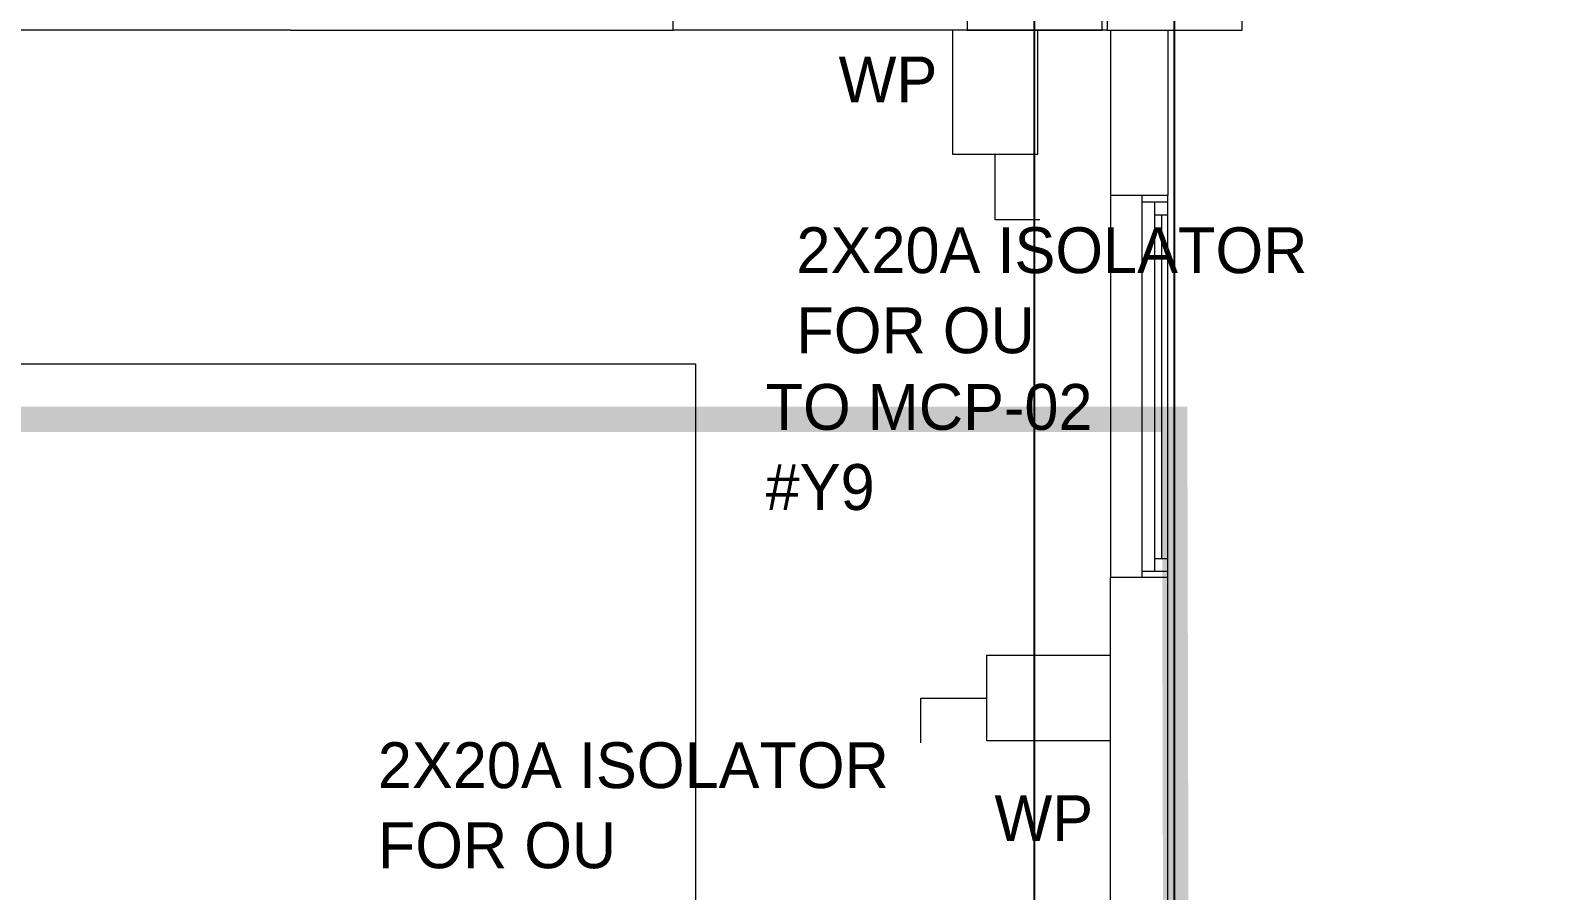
# Model space of a CAD drawing. Header units: metres. Extents: x 75097 to 220762, y -1557923 to -1361206.
# Drawn here: x 154817 to 160756, y -1415133 to -1411753 of the extents above; entities that cross this region are included whole.
import ezdxf

# ---------------------------------------------------------------- set-up
doc = ezdxf.new("R2010")
doc.units = ezdxf.units.M
doc.linetypes.add('DASHED2', pattern=[0.375, 0.25, -0.125])
doc.layers.get('0').update_dxf_attribs({"lineweight": 0})
for name, color, linetype, lineweight in [('A-100 - Copy$0$Aluminum', 8, 'Continuous', 0), ('A-100 - Copy$0$Proj', 8, 'Continuous', 0), ('A-100 - Copy$0$Structure', 8, 'Continuous', 9), ('A-100 - Copy$0$Walls', 8, 'Continuous', 0)]:
    doc.layers.add(name, color=color, linetype=linetype, lineweight=lineweight)
doc.layers.add('A-100 - Copy$0$axes', color=8, linetype='Continuous')
doc.layers.add('E-POWR', color=7, linetype='Continuous', lineweight=9, true_color=0x4e7e3e)
doc.layers.add('E-POWR-IDEN _1-100_', color=7, linetype='Continuous', lineweight=9, true_color=0x4e7e3e)
doc.styles.add('Optima_5', font='', dxfattribs={"height": 3.001645})
doc.styles.get('Optima_5').set_extended_font_data('Optima')

# ---------------------------------------------------------------- blocks, each defined once
blk = doc.blocks.new('GI-041_dwg__U120-3902841-GI-041')
at = {"layer": 'E-POWR', "flags": 128}
blk.add_lwpolyline([(-0.1145, 0), (0.1145, 0), (0.1145, 0.1572), (-0.1145, 0.1572)], close=True, dxfattribs=at)
blk.add_lwpolyline([(0.2354, 0.1613), (0.2354, 0.0786), (0.1145, 0.0786)], dxfattribs=at)
blk = doc.blocks.new('A-100 - Copy')
at = {"layer": 'A-100 - Copy$0$Aluminum'}
for p, q in [((159186.2, -1413902.2, 0), (159186.2, -1412402.2, 0)), ((159286.2, -1413902.2, 0), (159286.2, -1412402.2, 0)), ((159186.2, -1412427.2, 0), (159286.2, -1412427.2, 0)), ((159236.2, -1413877.2, 0), (159236.2, -1412427.2, 0)), ((159236.2, -1412477.2, 0), (159286.2, -1412477.2, 0)), ((159261.2, -1412477.2, 0), (159261.2, -1413827.2, 0)), ((159236.2, -1413827.2, 0), (159286.2, -1413827.2, 0)), ((159186.2, -1413877.2, 0), (159286.2, -1413877.2, 0))]:
    blk.add_line(p, q, dxfattribs=at)
at = {"layer": 'A-100 - Copy$0$axes'}
for p, q in [((158763.3, -1477297.4, 0), (158763.3, -1391762.7, 0)), ((159313.3, -1477297.4, 0), (159313.3, -1391762.7, 0))]:
    blk.add_line(p, q, dxfattribs=at)
at = {"layer": 'A-100 - Copy$0$Proj'}
for p, q in [((155841.2, -1411752.7, 0), (157341.2, -1411752.7, 0)), ((159061.2, -1412402.2, 0), (159061.2, -1413902.2, 0))]:
    blk.add_line(p, q, dxfattribs=at)
at = {"layer": 'A-100 - Copy$0$Proj', "elevation": 2.4}
blk.add_lwpolyline([(157430.3, -1413062.7), (157430.3, -1424372.7), (116466.7, -1424372.7), (116466.7, -1413062.7)], close=True, dxfattribs=at)
at = {"layer": 'A-100 - Copy$0$Structure', "elevation": 0}
for points in [[(158498.3, -1411752.7), (159028.3, -1411752.7), (159028.3, -1411222.7), (158498.3, -1411222.7)], [(159048.3, -1411752.7), (159578.3, -1411752.7), (159578.3, -1411222.7), (159048.3, -1411222.7)]]:
    blk.add_lwpolyline(points, close=True, dxfattribs=at)
at = {"layer": 'A-100 - Copy$0$Walls'}
for p, q in [((157341.2, -1411527.7, 0), (157341.2, -1411752.7, 0)), ((155841.2, -1411752.7, 0), (154251.2, -1411752.7, 0)), ((159048.3, -1411752.7, 0), (157341.2, -1411752.7, 0)), ((159061.2, -1411752.7, 0), (159061.2, -1412402.2, 0)), ((159286.2, -1411752.7, 0), (159286.2, -1412402.2, 0)), ((159286.2, -1412402.2, 0), (159061.2, -1412402.2, 0)), ((159061.2, -1415592.2, 0), (159061.2, -1413902.2, 0)), ((159286.2, -1413902.2, 0), (159061.2, -1413902.2, 0)), ((159286.2, -1415592.2, 0), (159286.2, -1413902.2, 0))]:
    blk.add_line(p, q, dxfattribs=at)

msp = doc.modelspace()

# ---------------------------------------------------------------- linework, layer by layer
at = {"layer": 'E-POWR', "color": 240, "linetype": 'DASHED2', "ltscale": 500, "true_color": 0xf10e52, "const_width": 100, "elevation": 2.4}
msp.add_lwpolyline([(115298.3, -1413281.4), (159313.3, -1413281.4), (159393.3, -1448612.7), (173978.3, -1448457.7), (173978.3, -1433902.7), (175258.3, -1433902.7), (175258.3, -1404237.7), (173964.3, -1404237.7), (173978.3, -1396822.7), (166814.4, -1396822.7), (166814.4, -1395572.7), (144628.7, -1395572.7), (144628.7, -1391327.7), (116969, -1391327.7), (116997.3, -1391802.7)], dxfattribs=at)

# ---------------------------------------------------------------- block references
at = {"color": 85, "xscale": 2127.341102341351, "yscale": 2127.341102341351, "zscale": 2127.341102341351}
for p, rotation in [((158441.1, -1411996.3, 0), 269.9999999997816), ((158817.6, -1414208.7, 0), 179.9999999997953)]:
    msp.add_blockref('GI-041_dwg__U120-3902841-GI-041', p, dxfattribs=dict(at, rotation=rotation))

# ---------------------------------------------------------------- texts
at = {"layer": 'E-POWR-IDEN _1-100_', "attachment_point": 1, "rotation": 360, "line_spacing_factor": 1.047943, "style": 'Optima_5'}
for s, insert, char_height, width in [('WP', (157993.1, -1411856), 180.1, 3.637978807091713e-12), ('2X20A ISOLATOR\\PFOR OU', (157827.3, -1412526.7, 0), 180.099, 2475.925), ('TO MCP-02 \\P#Y9', (157706.3, -1413142.3), 180.1, 2475.925), ('2X20A ISOLATOR\\PFOR OU', (156182.7, -1414549.6, 0), 180.099, 2475.925), ('WP', (158605.3, -1414757.8, 0), 180.1, 3.637978807091713e-12)]:
    msp.add_mtext(s, dxfattribs=dict(at, insert=insert, char_height=char_height, width=width))

# ---------------------------------------------------------------- next in the draw order: block references
msp.add_blockref('A-100 - Copy', (0, 0))

doc.saveas('drawing.dxf')
